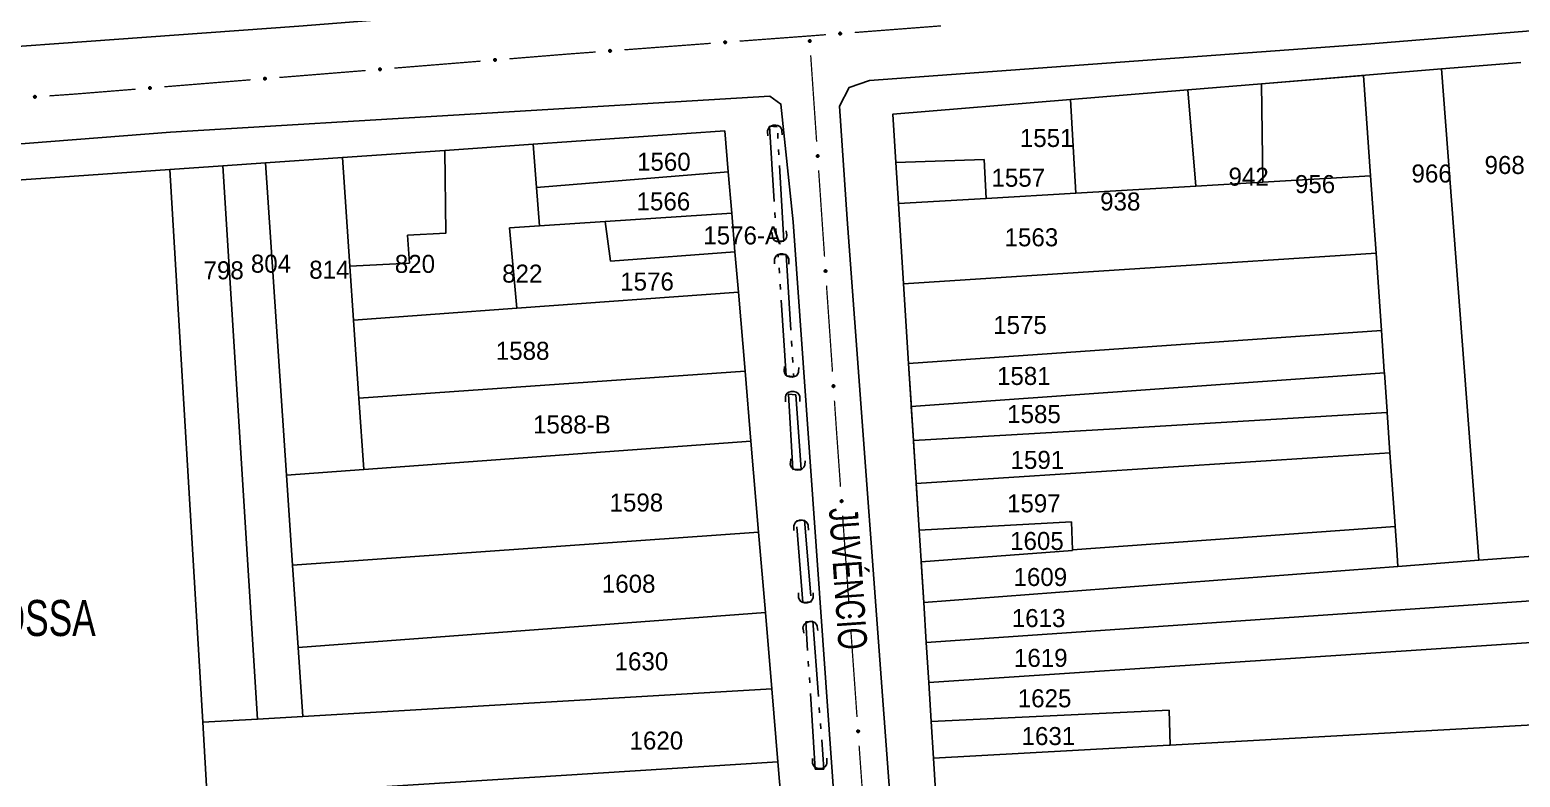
# Model space of a CAD drawing. Extents: x 201225 to 202591, y 4854937 to 4856079.
# Drawn here: x 202036.1 to 202242.7, y 4855475.9 to 4855579.6 of the extents above; entities that cross this region are included whole.
import ezdxf
from ezdxf.enums import TextEntityAlignment as Align

# ---------------------------------------------------------------- set-up
doc = ezdxf.new("R2010")
doc.units = 0
doc.header["$LTSCALE"] = 1.5
doc.header["$MEASUREMENT"] = 0
doc.linetypes.add('TRACO_05', pattern=[11, 7, -1, 0.5, -1, 0.5, -1])
for name, color, linetype in [('CD_MALHA_LOTES', 7, 'CONTINUOUS'), ('HD-VALAS-DRENOS', 170, 'CONTINUOUS'), ('LM-TXT-LSB', 7, 'CONTINUOUS'), ('RU-QUADRA', 210, 'CONTINUOUS'), ('SV-BUEIRO-VALA', 7, 'CONTINUOUS'), ('SV-EIXO-RUA-PAV', 20, 'CONTINUOUS'), ('SV-RUA-PAVIM', 7, 'CONTINUOUS'), ('SV-TXT-RUA-PAV', 7, 'CONTINUOUS'), ('Th_NmrPort', 7, 'CONTINUOUS')]:
    doc.layers.add(name, color=color, linetype=linetype)
doc.styles.add('ARIAL', font='ARIAL.SHX')

# ---------------------------------------------------------------- blocks, each defined once
blk = doc.blocks.new('COD120', base_point=(202325.86, 4856054.02))
at = {"layer": 'SV-BUEIRO-VALA'}
blk.add_lwpolyline([(202324.86, 4856052.62), (202324.86, 4856053.203333), (202324.86, 4856053.290833), (202324.943333, 4856053.524167), (202325.11, 4856053.786667), (202325.36, 4856053.9325), (202325.693333, 4856054.02), (202326.026667, 4856054.02), (202326.36, 4856053.9325), (202326.61, 4856053.786667), (202326.776667, 4856053.524167), (202326.86, 4856053.290833), (202326.86, 4856053.203333), (202326.86, 4856052.62)], dxfattribs=at)

msp = doc.modelspace()

# ---------------------------------------------------------------- linework, layer by layer
at = {"layer": 'CD_MALHA_LOTES', "linetype": 'Continuous', "flags": 128}
for points in [[(202231.85, 4855574.12), (202242.84, 4855575.02)], [(202206.89, 4855572.07), (202221.04, 4855573.23)], [(202221.04, 4855573.23), (202221.3, 4855573.25)], [(202222.01, 4855559.28), (202221.04, 4855573.23)], [(202221.3, 4855573.25), (202231.85, 4855574.12)], [(202237.01, 4855505.96), (202231.85, 4855574.12)], [(202180.4, 4855569.89), (202196.68, 4855571.23)], [(202196.68, 4855571.23), (202206.89, 4855572.07)], [(202197.8, 4855557.86), (202196.68, 4855571.23)], [(202207.08, 4855558.4), (202206.89, 4855572.07)], [(202180.4, 4855569.89), (202155.77, 4855567.86)], [(202181.12, 4855556.88), (202180.4, 4855569.89)], [(202155.77, 4855567.86), (202156.2, 4855561.16)], [(202105.91, 4855563.67), (202132.47, 4855565.52)], [(202132.47, 4855565.52), (202132.94, 4855559.87)], [(202079.45, 4855561.83), (202093.66, 4855562.82)], [(202088.47, 4855551.06), (202093.81, 4855551.35), (202093.66, 4855562.82)], [(202093.66, 4855562.82), (202105.91, 4855563.67)], [(202106.38, 4855557.68), (202105.91, 4855563.67)], [(201991.16, 4855555.7), (202055.51, 4855560.17)], [(202055.51, 4855560.17), (202062.87, 4855560.68)], [(202060.08, 4855483.48), (202055.51, 4855560.17)], [(202062.87, 4855560.68), (202068.79, 4855561.09)], [(202067.7, 4855483.93), (202062.87, 4855560.68)], [(202068.79, 4855561.09), (202079.45, 4855561.83)], [(202071.7, 4855517.79), (202068.79, 4855561.09)], [(202080.48, 4855546.75), (202079.45, 4855561.83)], [(202156.2, 4855561.16), (202168.42, 4855561.58)], [(202156.56, 4855555.45), (202156.2, 4855561.16)], [(202168.42, 4855561.58), (202168.73, 4855556.16)], [(202106.38, 4855557.68), (202132.94, 4855559.87)], [(202132.94, 4855559.87), (202133.43, 4855554.1)], [(202207.08, 4855558.4), (202197.8, 4855557.86)], [(202222.01, 4855559.28), (202207.08, 4855558.4)], [(202222.76, 4855548.59), (202222.01, 4855559.28)], [(202106.8, 4855552.35), (202106.38, 4855557.68)], [(202156.56, 4855555.45), (202168.73, 4855556.16)], [(202168.73, 4855556.16), (202181.12, 4855556.88)], [(202197.8, 4855557.86), (202181.12, 4855556.88)], [(202115.9, 4855552.95), (202133.43, 4855554.1)], [(202133.43, 4855554.1), (202133.88, 4855548.76)], [(202157.26, 4855544.31), (202156.56, 4855555.45)], [(202102.62, 4855552.07), (202106.8, 4855552.35)], [(202103.65, 4855540.93), (202102.62, 4855552.07)], [(202115.9, 4855552.95), (202106.8, 4855552.35)], [(202116.62, 4855547.45), (202115.9, 4855552.95)], [(202088.76, 4855547.17), (202088.47, 4855551.06)], [(202133.88, 4855548.76), (202116.62, 4855547.45)], [(202133.88, 4855548.76), (202134.35, 4855543.15)], [(202157.26, 4855544.31), (202222.76, 4855548.59)], [(202223.51, 4855537.85), (202222.76, 4855548.59)], [(202080.48, 4855546.75), (202088.76, 4855547.17)], [(202080.99, 4855539.28), (202080.48, 4855546.75)], [(202157.96, 4855533.25), (202157.26, 4855544.31)], [(202134.35, 4855543.15), (202103.65, 4855540.93)], [(202134.35, 4855543.15), (202135.28, 4855532.21)], [(202080.99, 4855539.28), (202103.65, 4855540.93)], [(202081.74, 4855528.44), (202080.99, 4855539.28)], [(202157.96, 4855533.25), (202223.51, 4855537.85)], [(202223.9, 4855532.17), (202223.51, 4855537.85)], [(202158.3, 4855527.77), (202157.96, 4855533.25)], [(202081.74, 4855528.44), (202135.28, 4855532.21)], [(202135.28, 4855532.21), (202136.1, 4855522.49)], [(202158.33, 4855527.29), (202223.92, 4855531.97)], [(202223.92, 4855531.97), (202223.9, 4855532.17)], [(202224.29, 4855526.58), (202223.92, 4855531.97)], [(202082.41, 4855518.57), (202081.74, 4855528.44)], [(202158.33, 4855527.29), (202158.3, 4855527.77)], [(202158.63, 4855522.56), (202158.33, 4855527.29)], [(202189.76, 4855524.4), (202224.3, 4855526.44)], [(202224.3, 4855526.44), (202224.29, 4855526.58)], [(202224.69, 4855520.87), (202224.3, 4855526.44)], [(202158.63, 4855522.56), (202189.76, 4855524.4)], [(202136.1, 4855522.49), (202082.41, 4855518.57)], [(202136.1, 4855522.49), (202137.16, 4855509.84)], [(202158.64, 4855522.43), (202158.63, 4855522.56)], [(202159, 4855516.73), (202158.64, 4855522.43)], [(202216.07, 4855520.31), (202224.69, 4855520.85)], [(202224.69, 4855520.85), (202224.69, 4855520.87)], [(202225.4, 4855510.72), (202224.69, 4855520.85)], [(202159.01, 4855516.61), (202216.07, 4855520.31)], [(202071.7, 4855517.79), (202082.41, 4855518.57)], [(202072.54, 4855505.29), (202071.7, 4855517.79)], [(202159.01, 4855516.61), (202159, 4855516.73)], [(202159.41, 4855510.15), (202159.01, 4855516.61)], [(202159.41, 4855510.15), (202180.55, 4855511.3)], [(202180.55, 4855511.3), (202180.69, 4855507.4)], [(202203.03, 4855509.03), (202225.4, 4855510.66)], [(202225.4, 4855510.66), (202225.4, 4855510.72)], [(202225.63, 4855507.45), (202225.4, 4855510.66)], [(202072.54, 4855505.29), (202137.16, 4855509.84)], [(202137.16, 4855509.84), (202138.1, 4855498.7)], [(202159.68, 4855505.87), (202159.41, 4855510.15)], [(202180.69, 4855507.4), (202203.03, 4855509.03)], [(202159.69, 4855505.74), (202180.69, 4855507.33)], [(202180.69, 4855507.33), (202180.69, 4855507.4)], [(202225.79, 4855505.11), (202225.63, 4855507.45)], [(202248.28, 4855506.82), (202237.01, 4855505.96)], [(202073.31, 4855493.86), (202072.54, 4855505.29)], [(202159.69, 4855505.74), (202159.68, 4855505.87)], [(202160.05, 4855500.11), (202159.69, 4855505.74)], [(202160.05, 4855500.11), (202225.79, 4855505.11)], [(202237.01, 4855505.96), (202225.79, 4855505.11)], [(202160.4, 4855494.53), (202160.05, 4855500.11)], [(202160.4, 4855494.53), (202261.07, 4855501.48)], [(202073.31, 4855493.86), (202138.1, 4855498.7)], [(202138.1, 4855498.7), (202138.99, 4855488.14)], [(202073.95, 4855484.3), (202073.31, 4855493.86)], [(202160.75, 4855489.01), (202160.4, 4855494.53)], [(202160.75, 4855489.01), (202261.07, 4855495.67)], [(202138.99, 4855488.14), (202073.95, 4855484.3)], [(202138.99, 4855488.14), (202139.84, 4855478.01)], [(202161.09, 4855483.6), (202160.75, 4855489.01)], [(202060.08, 4855483.48), (202067.7, 4855483.93)], [(202060.7, 4855472.99), (202060.08, 4855483.48)], [(202073.95, 4855484.3), (202067.7, 4855483.93)], [(202161.09, 4855483.6), (202194.08, 4855485.17)], [(202161.41, 4855478.5), (202161.09, 4855483.6)], [(202194.08, 4855485.17), (202194.22, 4855480.31)], [(202194.22, 4855480.31), (202261.07, 4855484.04)], [(202161.41, 4855478.5), (202194.08, 4855480.31)], [(202194.08, 4855480.31), (202194.22, 4855480.31)], [(202060.7, 4855472.99), (202139.84, 4855478.01)], [(202139.84, 4855478.01), (202140.76, 4855467.08)], [(202162.02, 4855468.64), (202161.41, 4855478.5)]]:
    msp.add_lwpolyline(points, dxfattribs=at)
at = {"layer": 'HD-VALAS-DRENOS', "linetype": 'TRACO_05'}
for points in [[(202138.67, 4855566.2, 8.24), (202139.66, 4855550.24, 8.19), (202140.67, 4855550.24, 8.19)], [(202140.67, 4855550.24, 8.19), (202139.75, 4855566.11, 8.19), (202138.67, 4855566.2, 8.19)], [(202140.97, 4855531.56, 7.83), (202139.87, 4855548.35, 8.19), (202140.96, 4855548.36, 8.19)], [(202140.96, 4855548.36, 7.85), (202142.03, 4855531.45, 7.85), (202140.97, 4855531.56, 7.85)], [(202141.89, 4855518.53, 7.75), (202141.29, 4855529.02, 7.76), (202142.34, 4855528.93, 7.76)], [(202142.34, 4855528.93, 7.86), (202143.07, 4855518.61, 7.75), (202141.89, 4855518.53, 7.75)], [(202143.31, 4855500.12, 7.52), (202142.4, 4855511.43, 7.53), (202143.53, 4855511.51, 7.53)], [(202143.53, 4855511.51, 7.69), (202144.47, 4855500.21, 7.52), (202143.31, 4855500.12, 7.52)], [(202145.02, 4855476.98, 7.07), (202143.69, 4855497.4, 7.29), (202144.66, 4855497.51, 7.29)], [(202144.66, 4855497.51, 7.49), (202146.21, 4855477, 7.07), (202145.02, 4855476.98, 7.07)]]:
    msp.add_polyline3d(points, dxfattribs=at)
at = {"layer": 'RU-QUADRA', "linetype": 'Continuous', "flags": 128}
for points in [[(202242.84, 4855575.02), (202231.85, 4855574.12), (202221.3, 4855573.25), (202206.89, 4855572.07), (202196.68, 4855571.23), (202180.4, 4855569.89), (202155.77, 4855567.86), (202156.2, 4855561.16), (202156.56, 4855555.45), (202157.26, 4855544.31), (202157.96, 4855533.25), (202158.63, 4855522.56), (202159, 4855516.73), (202159.41, 4855510.15), (202159.68, 4855505.87), (202160.05, 4855500.11), (202160.4, 4855494.53), (202160.75, 4855489.01), (202161.09, 4855483.6), (202161.41, 4855478.5), (202162.02, 4855468.64)], [(201991.16, 4855555.7), (202055.51, 4855560.17), (202062.87, 4855560.68), (202068.79, 4855561.09), (202079.45, 4855561.83), (202093.66, 4855562.82), (202105.91, 4855563.67), (202132.47, 4855565.52), (202132.94, 4855559.87), (202133.43, 4855554.1), (202133.88, 4855548.76), (202134.35, 4855543.15), (202135.28, 4855532.21), (202136.1, 4855522.49), (202137.16, 4855509.84), (202138.1, 4855498.7), (202138.99, 4855488.14), (202139.84, 4855478.01), (202140.76, 4855467.08)]]:
    msp.add_lwpolyline(points, dxfattribs=at)
at = {"layer": 'SV-EIXO-RUA-PAV', "const_width": 0.18}
for points in [[(202134.51, 4855577.98), (202143.49, 4855578.65)], [(202143.49, 4855578.65), (202144.31, 4855578.71)], [(202144.31, 4855578.71), (202146.48, 4855578.88)], [(202150.47, 4855579.18), (202162.43, 4855580.1)], [(202110.57, 4855576.18), (202114.57, 4855576.48)], [(202118.56, 4855576.78), (202130.53, 4855577.68)], [(202086.66, 4855574.24), (202098.62, 4855575.21)], [(202102.61, 4855575.53), (202109.58, 4855576.1)], [(202109.58, 4855576.1), (202110.57, 4855576.18)], [(202144.38, 4855576.01), (202145.2, 4855564.04)], [(202054.77, 4855571.65), (202066.73, 4855572.62)], [(202070.71, 4855572.94), (202082.67, 4855573.91)], [(202038.81, 4855570.39), (202041.81, 4855570.6)], [(202041.81, 4855570.6), (202042.37, 4855570.64)], [(202042.37, 4855570.64), (202050.78, 4855571.32)], [(202145.48, 4855560.05), (202146.3, 4855548.07)], [(202146.57, 4855544.08), (202147.4, 4855532.11)], [(202147.67, 4855528.12), (202148.01, 4855523.13)], [(202148.01, 4855523.13), (202148.02, 4855523.03)], [(202148.02, 4855523.03), (202148.51, 4855516.15)], [(202148.8, 4855512.16), (202149.66, 4855500.19)], [(202149.95, 4855496.2), (202150.8, 4855484.23)], [(202151.09, 4855480.24), (202151.95, 4855468.27)]]:
    msp.add_lwpolyline(points, dxfattribs=at)
at = {"layer": 'SV-EIXO-RUA-PAV'}
for points in [[(202148.32, 4855579.13), (202148.35, 4855579.17), (202148.39, 4855579.19), (202148.42, 4855579.21), (202148.46, 4855579.21), (202148.49, 4855579.21), (202148.53, 4855579.2), (202148.57, 4855579.18), (202148.6, 4855579.15), (202148.63, 4855579.11), (202148.64, 4855579.08), (202148.65, 4855579.05), (202148.65, 4855579.01), (202148.64, 4855578.97), (202148.62, 4855578.94), (202148.59, 4855578.9), (202148.55, 4855578.87), (202148.52, 4855578.86), (202148.48, 4855578.86), (202148.45, 4855578.86), (202148.41, 4855578.87), (202148.38, 4855578.88), (202148.34, 4855578.92), (202148.31, 4855578.95), (202148.3, 4855578.98), (202148.3, 4855579.02), (202148.3, 4855579.05), (202148.3, 4855579.09), (202148.32, 4855579.13)], [(202116.41, 4855576.73), (202116.44, 4855576.77), (202116.48, 4855576.79), (202116.51, 4855576.81), (202116.55, 4855576.81), (202116.58, 4855576.81), (202116.62, 4855576.8), (202116.66, 4855576.78), (202116.69, 4855576.75), (202116.72, 4855576.71), (202116.73, 4855576.68), (202116.74, 4855576.65), (202116.74, 4855576.61), (202116.73, 4855576.57), (202116.71, 4855576.54), (202116.68, 4855576.5), (202116.64, 4855576.47), (202116.61, 4855576.46), (202116.57, 4855576.46), (202116.54, 4855576.46), (202116.5, 4855576.47), (202116.47, 4855576.48), (202116.43, 4855576.52), (202116.4, 4855576.55), (202116.39, 4855576.58), (202116.39, 4855576.62), (202116.39, 4855576.65), (202116.39, 4855576.69), (202116.41, 4855576.73)], [(202132.37, 4855577.92), (202132.4, 4855577.96), (202132.43, 4855577.99), (202132.47, 4855578), (202132.5, 4855578.01), (202132.54, 4855578), (202132.57, 4855578), (202132.61, 4855577.98), (202132.65, 4855577.95), (202132.67, 4855577.91), (202132.69, 4855577.88), (202132.69, 4855577.84), (202132.69, 4855577.81), (202132.68, 4855577.77), (202132.67, 4855577.73), (202132.63, 4855577.7), (202132.6, 4855577.67), (202132.56, 4855577.66), (202132.53, 4855577.65), (202132.49, 4855577.65), (202132.46, 4855577.66), (202132.42, 4855577.68), (202132.38, 4855577.71), (202132.36, 4855577.75), (202132.35, 4855577.78), (202132.34, 4855577.82), (202132.34, 4855577.85), (202132.35, 4855577.89), (202132.37, 4855577.92)], [(202144.34, 4855578.15), (202144.38, 4855578.12), (202144.41, 4855578.09), (202144.42, 4855578.05), (202144.42, 4855578.02), (202144.42, 4855577.98), (202144.41, 4855577.95), (202144.4, 4855577.91), (202144.36, 4855577.87), (202144.33, 4855577.85), (202144.29, 4855577.83), (202144.26, 4855577.83), (202144.22, 4855577.83), (202144.19, 4855577.84), (202144.15, 4855577.86), (202144.11, 4855577.89), (202144.09, 4855577.92), (202144.08, 4855577.96), (202144.07, 4855577.99), (202144.07, 4855578.03), (202144.08, 4855578.07), (202144.1, 4855578.1), (202144.13, 4855578.14), (202144.16, 4855578.16), (202144.2, 4855578.18), (202144.23, 4855578.18), (202144.27, 4855578.18), (202144.3, 4855578.17), (202144.34, 4855578.15)], [(202100.46, 4855575.47), (202100.49, 4855575.51), (202100.53, 4855575.53), (202100.56, 4855575.55), (202100.6, 4855575.55), (202100.63, 4855575.55), (202100.67, 4855575.54), (202100.71, 4855575.53), (202100.74, 4855575.49), (202100.77, 4855575.46), (202100.78, 4855575.42), (202100.79, 4855575.39), (202100.79, 4855575.35), (202100.78, 4855575.32), (202100.76, 4855575.28), (202100.73, 4855575.24), (202100.69, 4855575.22), (202100.66, 4855575.2), (202100.62, 4855575.2), (202100.59, 4855575.2), (202100.55, 4855575.21), (202100.52, 4855575.23), (202100.48, 4855575.26), (202100.45, 4855575.29), (202100.44, 4855575.33), (202100.44, 4855575.36), (202100.44, 4855575.4), (202100.44, 4855575.43), (202100.46, 4855575.47)], [(202068.57, 4855572.88), (202068.6, 4855572.92), (202068.63, 4855572.94), (202068.67, 4855572.96), (202068.7, 4855572.96), (202068.74, 4855572.96), (202068.77, 4855572.95), (202068.81, 4855572.93), (202068.85, 4855572.9), (202068.87, 4855572.87), (202068.89, 4855572.83), (202068.89, 4855572.8), (202068.89, 4855572.76), (202068.88, 4855572.73), (202068.87, 4855572.69), (202068.83, 4855572.65), (202068.8, 4855572.63), (202068.77, 4855572.61), (202068.73, 4855572.61), (202068.69, 4855572.61), (202068.66, 4855572.62), (202068.62, 4855572.63), (202068.58, 4855572.67), (202068.56, 4855572.7), (202068.55, 4855572.73), (202068.54, 4855572.77), (202068.54, 4855572.8), (202068.55, 4855572.84), (202068.57, 4855572.88)], [(202084.51, 4855574.17), (202084.55, 4855574.21), (202084.58, 4855574.24), (202084.62, 4855574.25), (202084.65, 4855574.25), (202084.68, 4855574.25), (202084.72, 4855574.25), (202084.76, 4855574.23), (202084.8, 4855574.2), (202084.82, 4855574.16), (202084.84, 4855574.13), (202084.84, 4855574.09), (202084.84, 4855574.06), (202084.83, 4855574.02), (202084.81, 4855573.98), (202084.78, 4855573.95), (202084.75, 4855573.92), (202084.71, 4855573.91), (202084.68, 4855573.9), (202084.64, 4855573.9), (202084.61, 4855573.91), (202084.57, 4855573.93), (202084.53, 4855573.96), (202084.51, 4855574), (202084.49, 4855574.03), (202084.49, 4855574.06), (202084.49, 4855574.1), (202084.49, 4855574.14), (202084.51, 4855574.17)], [(202036.67, 4855570.35), (202036.7, 4855570.39), (202036.73, 4855570.41), (202036.77, 4855570.43), (202036.8, 4855570.43), (202036.84, 4855570.43), (202036.87, 4855570.42), (202036.91, 4855570.4), (202036.95, 4855570.37), (202036.97, 4855570.34), (202036.99, 4855570.3), (202036.99, 4855570.27), (202036.99, 4855570.23), (202036.98, 4855570.2), (202036.96, 4855570.16), (202036.93, 4855570.12), (202036.9, 4855570.1), (202036.86, 4855570.08), (202036.83, 4855570.08), (202036.79, 4855570.08), (202036.76, 4855570.09), (202036.72, 4855570.11), (202036.68, 4855570.14), (202036.66, 4855570.17), (202036.65, 4855570.21), (202036.64, 4855570.24), (202036.64, 4855570.28), (202036.65, 4855570.31), (202036.67, 4855570.35)], [(202052.62, 4855571.58), (202052.65, 4855571.62), (202052.69, 4855571.65), (202052.72, 4855571.66), (202052.75, 4855571.66), (202052.79, 4855571.66), (202052.83, 4855571.66), (202052.86, 4855571.64), (202052.9, 4855571.61), (202052.93, 4855571.57), (202052.94, 4855571.54), (202052.95, 4855571.5), (202052.95, 4855571.47), (202052.94, 4855571.43), (202052.92, 4855571.39), (202052.89, 4855571.36), (202052.85, 4855571.33), (202052.82, 4855571.32), (202052.78, 4855571.31), (202052.75, 4855571.31), (202052.71, 4855571.32), (202052.67, 4855571.34), (202052.64, 4855571.37), (202052.61, 4855571.4), (202052.6, 4855571.44), (202052.59, 4855571.47), (202052.59, 4855571.51), (202052.6, 4855571.55), (202052.62, 4855571.58)], [(202145.44, 4855562.19), (202145.48, 4855562.16), (202145.5, 4855562.13), (202145.52, 4855562.09), (202145.52, 4855562.06), (202145.52, 4855562.02), (202145.51, 4855561.99), (202145.49, 4855561.95), (202145.46, 4855561.91), (202145.42, 4855561.89), (202145.39, 4855561.87), (202145.35, 4855561.87), (202145.32, 4855561.87), (202145.28, 4855561.88), (202145.25, 4855561.9), (202145.21, 4855561.93), (202145.18, 4855561.96), (202145.17, 4855562), (202145.17, 4855562.03), (202145.17, 4855562.07), (202145.18, 4855562.1), (202145.19, 4855562.14), (202145.23, 4855562.18), (202145.26, 4855562.2), (202145.3, 4855562.21), (202145.33, 4855562.22), (202145.37, 4855562.22), (202145.4, 4855562.21), (202145.44, 4855562.19)], [(202146.54, 4855546.23), (202146.57, 4855546.2), (202146.6, 4855546.16), (202146.61, 4855546.13), (202146.62, 4855546.09), (202146.62, 4855546.06), (202146.61, 4855546.02), (202146.59, 4855545.99), (202146.56, 4855545.95), (202146.52, 4855545.92), (202146.49, 4855545.91), (202146.45, 4855545.9), (202146.42, 4855545.9), (202146.38, 4855545.91), (202146.34, 4855545.93), (202146.31, 4855545.97), (202146.28, 4855546), (202146.27, 4855546.03), (202146.26, 4855546.07), (202146.26, 4855546.11), (202146.27, 4855546.14), (202146.29, 4855546.18), (202146.32, 4855546.21), (202146.36, 4855546.24), (202146.39, 4855546.25), (202146.43, 4855546.26), (202146.46, 4855546.26), (202146.5, 4855546.25), (202146.54, 4855546.23)], [(202147.63, 4855530.27), (202147.67, 4855530.24), (202147.7, 4855530.2), (202147.71, 4855530.17), (202147.71, 4855530.13), (202147.71, 4855530.1), (202147.7, 4855530.06), (202147.69, 4855530.02), (202147.65, 4855529.99), (202147.62, 4855529.96), (202147.58, 4855529.95), (202147.55, 4855529.94), (202147.51, 4855529.94), (202147.48, 4855529.95), (202147.44, 4855529.97), (202147.4, 4855530), (202147.38, 4855530.04), (202147.37, 4855530.07), (202147.36, 4855530.11), (202147.36, 4855530.14), (202147.37, 4855530.18), (202147.39, 4855530.22), (202147.42, 4855530.25), (202147.45, 4855530.28), (202147.49, 4855530.29), (202147.52, 4855530.29), (202147.56, 4855530.29), (202147.6, 4855530.29), (202147.63, 4855530.27)], [(202148.76, 4855514.31), (202148.79, 4855514.28), (202148.82, 4855514.24), (202148.83, 4855514.21), (202148.84, 4855514.17), (202148.84, 4855514.14), (202148.83, 4855514.1), (202148.81, 4855514.06), (202148.78, 4855514.03), (202148.74, 4855514), (202148.71, 4855513.99), (202148.67, 4855513.98), (202148.64, 4855513.98), (202148.6, 4855513.99), (202148.56, 4855514.01), (202148.53, 4855514.04), (202148.5, 4855514.08), (202148.49, 4855514.11), (202148.48, 4855514.15), (202148.48, 4855514.18), (202148.49, 4855514.22), (202148.51, 4855514.26), (202148.54, 4855514.29), (202148.58, 4855514.32), (202148.61, 4855514.33), (202148.65, 4855514.33), (202148.68, 4855514.33), (202148.72, 4855514.33), (202148.76, 4855514.31)], [(202149.9, 4855498.35), (202149.94, 4855498.32), (202149.96, 4855498.28), (202149.98, 4855498.25), (202149.98, 4855498.21), (202149.98, 4855498.18), (202149.97, 4855498.14), (202149.95, 4855498.1), (202149.92, 4855498.07), (202149.89, 4855498.04), (202149.85, 4855498.03), (202149.82, 4855498.02), (202149.78, 4855498.02), (202149.75, 4855498.03), (202149.71, 4855498.05), (202149.67, 4855498.08), (202149.65, 4855498.12), (202149.63, 4855498.15), (202149.63, 4855498.19), (202149.63, 4855498.22), (202149.64, 4855498.26), (202149.66, 4855498.3), (202149.69, 4855498.33), (202149.72, 4855498.36), (202149.76, 4855498.37), (202149.79, 4855498.37), (202149.83, 4855498.37), (202149.86, 4855498.37), (202149.9, 4855498.35)], [(202151.05, 4855482.39), (202151.08, 4855482.36), (202151.11, 4855482.32), (202151.12, 4855482.29), (202151.13, 4855482.25), (202151.13, 4855482.22), (202151.12, 4855482.18), (202151.1, 4855482.15), (202151.07, 4855482.11), (202151.03, 4855482.08), (202151, 4855482.07), (202150.96, 4855482.06), (202150.93, 4855482.06), (202150.89, 4855482.07), (202150.85, 4855482.09), (202150.82, 4855482.12), (202150.79, 4855482.16), (202150.78, 4855482.19), (202150.77, 4855482.23), (202150.78, 4855482.26), (202150.78, 4855482.3), (202150.8, 4855482.34), (202150.83, 4855482.37), (202150.87, 4855482.4), (202150.9, 4855482.41), (202150.94, 4855482.42), (202150.97, 4855482.42), (202151.01, 4855482.41), (202151.05, 4855482.39)]]:
    msp.add_lwpolyline(points, close=True, dxfattribs=at)
for points in [[(202148.3, 4855579.09), (202148.6, 4855579.15)], [(202148.3, 4855579.07), (202148.61, 4855579.13)], [(202148.3, 4855579.05), (202148.63, 4855579.11)], [(202148.3, 4855579.04), (202148.63, 4855579.1)], [(202148.3, 4855579.02), (202148.64, 4855579.08)], [(202148.3, 4855579), (202148.64, 4855579.06)], [(202148.3, 4855578.98), (202148.65, 4855579.05)], [(202148.31, 4855579.11), (202148.58, 4855579.17)], [(202148.31, 4855578.97), (202148.65, 4855579.03)], [(202148.31, 4855578.95), (202148.65, 4855579.01)], [(202148.32, 4855579.13), (202148.57, 4855579.18)], [(202148.33, 4855578.93), (202148.64, 4855578.99)], [(202148.34, 4855579.15), (202148.54, 4855579.19)], [(202148.34, 4855578.92), (202148.64, 4855578.97)], [(202148.35, 4855579.17), (202148.53, 4855579.2)], [(202148.36, 4855578.9), (202148.63, 4855578.96)], [(202148.37, 4855579.18), (202148.5, 4855579.2)], [(202148.38, 4855578.88), (202148.62, 4855578.94)], [(202148.39, 4855579.19), (202148.49, 4855579.21)], [(202148.4, 4855578.88), (202148.6, 4855578.92)], [(202148.41, 4855578.87), (202148.59, 4855578.9)], [(202148.44, 4855578.86), (202148.56, 4855578.89)], [(202148.45, 4855578.86), (202148.55, 4855578.87)], [(202116.39, 4855576.69), (202116.69, 4855576.75)], [(202116.39, 4855576.67), (202116.7, 4855576.73)], [(202116.39, 4855576.65), (202116.72, 4855576.71)], [(202116.39, 4855576.64), (202116.72, 4855576.7)], [(202116.39, 4855576.62), (202116.73, 4855576.68)], [(202116.39, 4855576.6), (202116.73, 4855576.66)], [(202116.39, 4855576.58), (202116.74, 4855576.65)], [(202116.4, 4855576.71), (202116.67, 4855576.76)], [(202116.4, 4855576.57), (202116.74, 4855576.63)], [(202116.4, 4855576.55), (202116.74, 4855576.61)], [(202116.41, 4855576.73), (202116.66, 4855576.78)], [(202116.42, 4855576.53), (202116.73, 4855576.59)], [(202116.43, 4855576.75), (202116.63, 4855576.79)], [(202116.43, 4855576.52), (202116.73, 4855576.57)], [(202116.44, 4855576.77), (202116.62, 4855576.8)], [(202116.45, 4855576.5), (202116.72, 4855576.55)], [(202116.46, 4855576.78), (202116.59, 4855576.8)], [(202116.47, 4855576.48), (202116.71, 4855576.54)], [(202116.48, 4855576.79), (202116.58, 4855576.81)], [(202116.49, 4855576.48), (202116.69, 4855576.52)], [(202116.5, 4855576.47), (202116.68, 4855576.5)], [(202116.52, 4855576.46), (202116.65, 4855576.49)], [(202116.54, 4855576.46), (202116.64, 4855576.47)], [(202132.34, 4855577.85), (202132.67, 4855577.91)], [(202132.34, 4855577.82), (202132.69, 4855577.88)], [(202132.35, 4855577.89), (202132.65, 4855577.95)], [(202132.35, 4855577.87), (202132.66, 4855577.93)], [(202132.35, 4855577.83), (202132.68, 4855577.9)], [(202132.35, 4855577.8), (202132.69, 4855577.86)], [(202132.35, 4855577.78), (202132.69, 4855577.84)], [(202132.36, 4855577.9), (202132.63, 4855577.96)], [(202132.36, 4855577.76), (202132.69, 4855577.82)], [(202132.36, 4855577.75), (202132.69, 4855577.81)], [(202132.37, 4855577.92), (202132.61, 4855577.98)], [(202132.37, 4855577.73), (202132.68, 4855577.79)], [(202132.38, 4855577.71), (202132.68, 4855577.77)], [(202132.39, 4855577.94), (202132.59, 4855577.99)], [(202132.4, 4855577.96), (202132.57, 4855578)], [(202132.41, 4855577.7), (202132.67, 4855577.75)], [(202132.42, 4855577.98), (202132.55, 4855578)], [(202132.42, 4855577.68), (202132.67, 4855577.73)], [(202132.43, 4855577.99), (202132.54, 4855578)], [(202132.44, 4855577.67), (202132.64, 4855577.71)], [(202132.46, 4855577.66), (202132.63, 4855577.7)], [(202132.48, 4855577.66), (202132.61, 4855577.68)], [(202132.49, 4855577.65), (202132.6, 4855577.67)], [(202144.07, 4855578.03), (202144.09, 4855577.92)], [(202144.08, 4855578.07), (202144.11, 4855577.89)], [(202144.08, 4855578.04), (202144.1, 4855577.91)], [(202144.09, 4855578.08), (202144.13, 4855577.88)], [(202144.1, 4855578.1), (202144.15, 4855577.86)], [(202144.12, 4855578.12), (202144.17, 4855577.85)], [(202144.13, 4855578.14), (202144.19, 4855577.84)], [(202144.15, 4855578.15), (202144.2, 4855577.84)], [(202144.16, 4855578.16), (202144.22, 4855577.83)], [(202144.18, 4855578.17), (202144.24, 4855577.83)], [(202144.2, 4855578.18), (202144.26, 4855577.83)], [(202144.22, 4855578.18), (202144.27, 4855577.83)], [(202144.23, 4855578.18), (202144.29, 4855577.83)], [(202144.25, 4855578.18), (202144.31, 4855577.85)], [(202144.27, 4855578.18), (202144.33, 4855577.85)], [(202144.29, 4855578.17), (202144.35, 4855577.87)], [(202144.3, 4855578.17), (202144.36, 4855577.87)], [(202144.32, 4855578.16), (202144.38, 4855577.89)], [(202144.34, 4855578.15), (202144.4, 4855577.91)], [(202144.36, 4855578.14), (202144.4, 4855577.94)], [(202144.38, 4855578.12), (202144.41, 4855577.95)], [(202144.39, 4855578.1), (202144.42, 4855577.97)], [(202144.41, 4855578.09), (202144.42, 4855577.98)], [(202100.44, 4855575.43), (202100.74, 4855575.49)], [(202100.44, 4855575.41), (202100.75, 4855575.48)], [(202100.44, 4855575.4), (202100.77, 4855575.46)], [(202100.44, 4855575.38), (202100.77, 4855575.44)], [(202100.44, 4855575.36), (202100.78, 4855575.42)], [(202100.44, 4855575.34), (202100.78, 4855575.4)], [(202100.44, 4855575.33), (202100.79, 4855575.39)], [(202100.45, 4855575.45), (202100.72, 4855575.51)], [(202100.45, 4855575.31), (202100.79, 4855575.37)], [(202100.45, 4855575.29), (202100.79, 4855575.35)], [(202100.46, 4855575.47), (202100.71, 4855575.53)], [(202100.47, 4855575.27), (202100.78, 4855575.33)], [(202100.48, 4855575.49), (202100.68, 4855575.53)], [(202100.48, 4855575.26), (202100.78, 4855575.32)], [(202100.49, 4855575.51), (202100.67, 4855575.54)], [(202100.5, 4855575.24), (202100.77, 4855575.3)], [(202100.51, 4855575.52), (202100.64, 4855575.54)], [(202100.52, 4855575.23), (202100.76, 4855575.28)], [(202100.53, 4855575.53), (202100.63, 4855575.55)], [(202100.54, 4855575.22), (202100.74, 4855575.26)], [(202100.55, 4855575.21), (202100.73, 4855575.24)], [(202100.58, 4855575.2), (202100.71, 4855575.23)], [(202100.59, 4855575.2), (202100.69, 4855575.22)], [(202068.54, 4855572.8), (202068.87, 4855572.87)], [(202068.54, 4855572.79), (202068.87, 4855572.85)], [(202068.54, 4855572.77), (202068.89, 4855572.83)], [(202068.55, 4855572.84), (202068.85, 4855572.9)], [(202068.55, 4855572.82), (202068.86, 4855572.88)], [(202068.55, 4855572.75), (202068.89, 4855572.81)], [(202068.55, 4855572.73), (202068.89, 4855572.8)], [(202068.56, 4855572.86), (202068.83, 4855572.92)], [(202068.56, 4855572.72), (202068.89, 4855572.78)], [(202068.56, 4855572.7), (202068.89, 4855572.76)], [(202068.57, 4855572.88), (202068.81, 4855572.93)], [(202068.57, 4855572.68), (202068.88, 4855572.74)], [(202068.58, 4855572.9), (202068.78, 4855572.94)], [(202068.58, 4855572.67), (202068.88, 4855572.73)], [(202068.6, 4855572.92), (202068.77, 4855572.95)], [(202068.61, 4855572.65), (202068.87, 4855572.71)], [(202068.62, 4855572.93), (202068.75, 4855572.95)], [(202068.62, 4855572.63), (202068.87, 4855572.69)], [(202068.63, 4855572.94), (202068.74, 4855572.96)], [(202068.65, 4855572.63), (202068.84, 4855572.67)], [(202068.66, 4855572.62), (202068.83, 4855572.65)], [(202068.68, 4855572.61), (202068.81, 4855572.64)], [(202068.69, 4855572.61), (202068.8, 4855572.63)], [(202084.49, 4855574.14), (202084.8, 4855574.2)], [(202084.49, 4855574.1), (202084.82, 4855574.16)], [(202084.49, 4855574.08), (202084.82, 4855574.15)], [(202084.49, 4855574.06), (202084.84, 4855574.13)], [(202084.49, 4855574.05), (202084.84, 4855574.11)], [(202084.49, 4855574.03), (202084.84, 4855574.09)], [(202084.5, 4855574.12), (202084.8, 4855574.18)], [(202084.5, 4855574.01), (202084.84, 4855574.07)], [(202084.51, 4855574.17), (202084.76, 4855574.23)], [(202084.51, 4855574.15), (202084.77, 4855574.21)], [(202084.51, 4855574), (202084.84, 4855574.06)], [(202084.52, 4855573.98), (202084.83, 4855574.04)], [(202084.53, 4855574.19), (202084.73, 4855574.24)], [(202084.53, 4855573.96), (202084.83, 4855574.02)], [(202084.55, 4855574.21), (202084.72, 4855574.25)], [(202084.55, 4855573.95), (202084.82, 4855574)], [(202084.57, 4855574.23), (202084.69, 4855574.25)], [(202084.57, 4855573.93), (202084.81, 4855573.98)], [(202084.58, 4855574.24), (202084.68, 4855574.25)], [(202084.59, 4855573.92), (202084.79, 4855573.96)], [(202084.61, 4855573.91), (202084.78, 4855573.95)], [(202084.63, 4855573.91), (202084.76, 4855573.93)], [(202084.64, 4855573.9), (202084.75, 4855573.92)], [(202036.64, 4855570.28), (202036.97, 4855570.34)], [(202036.64, 4855570.24), (202036.99, 4855570.3)], [(202036.65, 4855570.31), (202036.95, 4855570.37)], [(202036.65, 4855570.3), (202036.96, 4855570.35)], [(202036.65, 4855570.26), (202036.98, 4855570.32)], [(202036.65, 4855570.22), (202036.99, 4855570.28)], [(202036.65, 4855570.21), (202036.99, 4855570.27)], [(202036.66, 4855570.33), (202036.93, 4855570.39)], [(202036.67, 4855570.35), (202036.91, 4855570.4)], [(202036.69, 4855570.37), (202036.89, 4855570.41)], [(202036.7, 4855570.39), (202036.87, 4855570.42)], [(202036.72, 4855570.4), (202036.85, 4855570.42)], [(202036.73, 4855570.41), (202036.84, 4855570.43)], [(202052.59, 4855571.51), (202052.93, 4855571.57)], [(202052.59, 4855571.47), (202052.94, 4855571.54)], [(202052.6, 4855571.55), (202052.9, 4855571.61)], [(202052.6, 4855571.53), (202052.91, 4855571.59)], [(202052.6, 4855571.49), (202052.93, 4855571.56)], [(202052.6, 4855571.46), (202052.94, 4855571.52)], [(202052.6, 4855571.44), (202052.95, 4855571.5)], [(202052.61, 4855571.56), (202052.88, 4855571.62)], [(202052.61, 4855571.42), (202052.94, 4855571.48)], [(202052.61, 4855571.4), (202052.95, 4855571.47)], [(202052.62, 4855571.58), (202052.86, 4855571.64)], [(202052.63, 4855571.39), (202052.94, 4855571.45)], [(202052.64, 4855571.6), (202052.84, 4855571.65)], [(202052.64, 4855571.37), (202052.94, 4855571.43)], [(202052.65, 4855571.62), (202052.83, 4855571.66)], [(202052.66, 4855571.36), (202052.92, 4855571.41)], [(202052.67, 4855571.64), (202052.8, 4855571.66)], [(202052.67, 4855571.34), (202052.92, 4855571.39)], [(202052.69, 4855571.65), (202052.79, 4855571.66)], [(202052.7, 4855571.33), (202052.89, 4855571.37)], [(202052.71, 4855571.32), (202052.89, 4855571.36)], [(202052.73, 4855571.32), (202052.86, 4855571.34)], [(202052.75, 4855571.31), (202052.85, 4855571.33)], [(202036.66, 4855570.19), (202036.99, 4855570.25)], [(202036.66, 4855570.17), (202036.99, 4855570.23)], [(202036.67, 4855570.15), (202036.98, 4855570.21)], [(202036.68, 4855570.14), (202036.98, 4855570.2)], [(202036.71, 4855570.12), (202036.97, 4855570.18)], [(202036.72, 4855570.11), (202036.96, 4855570.16)], [(202036.74, 4855570.1), (202036.94, 4855570.14)], [(202036.76, 4855570.09), (202036.93, 4855570.12)], [(202036.78, 4855570.08), (202036.91, 4855570.11)], [(202036.79, 4855570.08), (202036.9, 4855570.1)], [(202145.17, 4855562.08), (202145.2, 4855561.95)], [(202145.17, 4855562.07), (202145.18, 4855561.96)], [(202145.18, 4855562.1), (202145.21, 4855561.93)], [(202145.19, 4855562.14), (202145.25, 4855561.9)], [(202145.19, 4855562.12), (202145.23, 4855561.92)], [(202145.21, 4855562.16), (202145.26, 4855561.89)], [(202145.23, 4855562.18), (202145.28, 4855561.88)], [(202145.24, 4855562.19), (202145.3, 4855561.88)], [(202145.26, 4855562.2), (202145.32, 4855561.87)], [(202145.28, 4855562.2), (202145.34, 4855561.87)], [(202145.3, 4855562.21), (202145.35, 4855561.87)], [(202145.31, 4855562.21), (202145.37, 4855561.87)], [(202145.33, 4855562.22), (202145.39, 4855561.87)], [(202145.35, 4855562.22), (202145.41, 4855561.88)], [(202145.37, 4855562.22), (202145.42, 4855561.89)], [(202145.38, 4855562.21), (202145.44, 4855561.9)], [(202145.4, 4855562.21), (202145.46, 4855561.91)], [(202145.42, 4855562.2), (202145.47, 4855561.93)], [(202145.44, 4855562.19), (202145.49, 4855561.95)], [(202145.46, 4855562.17), (202145.5, 4855561.97)], [(202145.48, 4855562.16), (202145.51, 4855561.99)], [(202145.49, 4855562.14), (202145.51, 4855562.01)], [(202145.5, 4855562.13), (202145.52, 4855562.02)], [(202146.26, 4855546.11), (202146.28, 4855546)], [(202146.27, 4855546.14), (202146.31, 4855545.97)], [(202146.27, 4855546.12), (202146.29, 4855545.99)], [(202146.28, 4855546.15), (202146.32, 4855545.96)], [(202146.29, 4855546.18), (202146.34, 4855545.93)], [(202146.31, 4855546.19), (202146.36, 4855545.93)], [(202146.32, 4855546.21), (202146.38, 4855545.91)], [(202146.34, 4855546.22), (202146.4, 4855545.91)], [(202146.36, 4855546.24), (202146.42, 4855545.9)], [(202146.37, 4855546.24), (202146.43, 4855545.91)], [(202146.39, 4855546.25), (202146.45, 4855545.9)], [(202146.41, 4855546.25), (202146.47, 4855545.91)], [(202146.43, 4855546.26), (202146.49, 4855545.91)], [(202146.45, 4855546.25), (202146.5, 4855545.92)], [(202146.46, 4855546.26), (202146.52, 4855545.92)], [(202146.48, 4855546.25), (202146.54, 4855545.94)], [(202146.5, 4855546.25), (202146.56, 4855545.95)], [(202146.52, 4855546.24), (202146.57, 4855545.97)], [(202146.54, 4855546.23), (202146.59, 4855545.99)], [(202146.56, 4855546.21), (202146.6, 4855546.01)], [(202146.57, 4855546.2), (202146.61, 4855546.02)], [(202146.59, 4855546.18), (202146.61, 4855546.05)], [(202146.6, 4855546.16), (202146.62, 4855546.06)], [(202147.36, 4855530.14), (202147.38, 4855530.04)], [(202147.37, 4855530.18), (202147.4, 4855530)], [(202147.37, 4855530.16), (202147.39, 4855530.03)], [(202147.38, 4855530.19), (202147.42, 4855529.99)], [(202147.39, 4855530.22), (202147.44, 4855529.97)], [(202147.41, 4855530.23), (202147.46, 4855529.96)], [(202147.42, 4855530.25), (202147.48, 4855529.95)], [(202147.44, 4855530.26), (202147.49, 4855529.95)], [(202147.45, 4855530.28), (202147.51, 4855529.94)], [(202147.47, 4855530.28), (202147.53, 4855529.94)], [(202147.49, 4855530.29), (202147.55, 4855529.94)], [(202147.51, 4855530.29), (202147.56, 4855529.95)], [(202147.52, 4855530.29), (202147.58, 4855529.95)], [(202147.54, 4855530.29), (202147.6, 4855529.96)], [(202147.56, 4855530.29), (202147.62, 4855529.96)], [(202147.58, 4855530.29), (202147.64, 4855529.98)], [(202147.6, 4855530.29), (202147.65, 4855529.99)], [(202147.61, 4855530.28), (202147.67, 4855530.01)], [(202147.63, 4855530.27), (202147.69, 4855530.02)], [(202147.65, 4855530.25), (202147.69, 4855530.05)], [(202147.67, 4855530.24), (202147.7, 4855530.06)], [(202147.69, 4855530.22), (202147.71, 4855530.09)], [(202147.7, 4855530.2), (202147.71, 4855530.1)], [(202148.48, 4855514.18), (202148.5, 4855514.08)], [(202148.49, 4855514.22), (202148.53, 4855514.04)], [(202148.49, 4855514.2), (202148.51, 4855514.07)], [(202148.51, 4855514.26), (202148.56, 4855514.01)], [(202148.51, 4855514.23), (202148.54, 4855514.03)], [(202148.53, 4855514.27), (202148.58, 4855514)], [(202148.54, 4855514.29), (202148.6, 4855513.99)], [(202148.56, 4855514.3), (202148.62, 4855513.99)], [(202148.58, 4855514.32), (202148.64, 4855513.98)], [(202148.59, 4855514.32), (202148.65, 4855513.98)], [(202148.61, 4855514.33), (202148.67, 4855513.98)], [(202148.63, 4855514.33), (202148.69, 4855513.99)], [(202148.65, 4855514.33), (202148.71, 4855513.99)], [(202148.67, 4855514.33), (202148.73, 4855514)], [(202148.68, 4855514.33), (202148.74, 4855514)], [(202148.7, 4855514.33), (202148.76, 4855514.02)], [(202148.72, 4855514.33), (202148.78, 4855514.03)], [(202148.74, 4855514.32), (202148.79, 4855514.05)], [(202148.76, 4855514.31), (202148.81, 4855514.06)], [(202148.78, 4855514.29), (202148.82, 4855514.09)], [(202148.79, 4855514.28), (202148.83, 4855514.1)], [(202148.81, 4855514.26), (202148.83, 4855514.13)], [(202148.82, 4855514.24), (202148.84, 4855514.14)], [(202149.63, 4855498.22), (202149.65, 4855498.12)], [(202149.64, 4855498.26), (202149.67, 4855498.08)], [(202149.64, 4855498.24), (202149.66, 4855498.11)], [(202149.65, 4855498.27), (202149.69, 4855498.07)], [(202149.66, 4855498.3), (202149.71, 4855498.05)], [(202149.67, 4855498.31), (202149.73, 4855498.04)], [(202149.69, 4855498.33), (202149.75, 4855498.03)], [(202149.71, 4855498.34), (202149.76, 4855498.03)], [(202149.72, 4855498.36), (202149.78, 4855498.02)], [(202149.74, 4855498.36), (202149.8, 4855498.03)], [(202149.76, 4855498.37), (202149.82, 4855498.02)], [(202149.77, 4855498.37), (202149.83, 4855498.03)], [(202149.79, 4855498.37), (202149.85, 4855498.03)], [(202149.81, 4855498.37), (202149.87, 4855498.04)], [(202149.83, 4855498.37), (202149.89, 4855498.04)], [(202149.85, 4855498.37), (202149.91, 4855498.06)], [(202149.86, 4855498.37), (202149.92, 4855498.07)], [(202149.88, 4855498.36), (202149.94, 4855498.09)], [(202149.9, 4855498.35), (202149.95, 4855498.1)], [(202149.92, 4855498.33), (202149.96, 4855498.13)], [(202149.94, 4855498.32), (202149.97, 4855498.14)], [(202149.95, 4855498.3), (202149.98, 4855498.17)], [(202149.96, 4855498.28), (202149.98, 4855498.18)], [(202150.78, 4855482.3), (202150.82, 4855482.12)], [(202150.78, 4855482.28), (202150.8, 4855482.15)], [(202150.78, 4855482.26), (202150.79, 4855482.16)], [(202150.8, 4855482.34), (202150.85, 4855482.09)], [(202150.8, 4855482.31), (202150.83, 4855482.12)], [(202150.82, 4855482.35), (202150.87, 4855482.09)], [(202150.83, 4855482.37), (202150.89, 4855482.07)], [(202150.85, 4855482.38), (202150.91, 4855482.07)], [(202150.87, 4855482.4), (202150.93, 4855482.06)], [(202150.88, 4855482.4), (202150.94, 4855482.07)], [(202150.9, 4855482.41), (202150.96, 4855482.06)], [(202150.92, 4855482.41), (202150.98, 4855482.07)], [(202150.94, 4855482.42), (202151, 4855482.07)], [(202150.96, 4855482.41), (202151.02, 4855482.08)], [(202150.97, 4855482.42), (202151.03, 4855482.08)], [(202150.99, 4855482.41), (202151.05, 4855482.1)], [(202151.01, 4855482.41), (202151.07, 4855482.11)], [(202151.03, 4855482.4), (202151.08, 4855482.13)], [(202151.05, 4855482.39), (202151.1, 4855482.15)], [(202151.07, 4855482.37), (202151.11, 4855482.17)], [(202151.08, 4855482.36), (202151.12, 4855482.18)], [(202151.1, 4855482.34), (202151.12, 4855482.21)], [(202151.11, 4855482.32), (202151.13, 4855482.22)]]:
    msp.add_lwpolyline(points, dxfattribs=at)
at = {"layer": 'SV-RUA-PAVIM', "linetype": 'Continuous'}
msp.add_polyline3d([(201985.62, 4855573.58, 10.54), (201933.68, 4855569.81, 11.38), (201929.92, 4855572.39, 11.39), (201928.69, 4855577.89, 11.45), (201923.17, 4855659.98, 12.44), (201922.69, 4855667.23, 12.44), (201921.06, 4855690.46, 12.44), (201920.64, 4855696.35, 12.44), (201913.76, 4855791.65, 13.53), (201914.58, 4855794.12, 13.51), (201918.36, 4855795.21, 13.5), (201995.87, 4855800.23, 12.64), (202076.41, 4855804.35, 12.09), (202122.84, 4855806.68, 11.2), (202124.32, 4855805.57, 11.2), (202124.65, 4855802.5, 11.2), (202132.73, 4855674.39, 10.43), (202138.15, 4855590.38, 8.79), (202136.51, 4855587.71, 8.79), (202133.68, 4855585.63, 8.73), (202130.72, 4855584.62, 8.6), (202073.39, 4855580.05, 8.98), (202001.67, 4855574.87, 8.98)], close=True, dxfattribs=at)
for points in [[(202157.07, 4855452.04, 4.54), (202155.57, 4855470.34, 6.87), (202149.44, 4855553.27, 6.87), (202148.36, 4855568.95, 8.42), (202149.73, 4855571.57, 8.46), (202152.55, 4855572.54, 8.48), (202222.04, 4855577.6, 8.41), (202279.93, 4855582.35, 7.15), (202318.55, 4855585, 4.89)], [(202156.28, 4855350.5, 4.91), (202156.48, 4855352.29, 4.88), (202152.12, 4855412.43, 4.88), (202150.11, 4855440.22, 6.47), (202147.87, 4855469.43, 6.89), (202141.96, 4855552.91, 8.25), (202140.26, 4855569.24, 8.24), (202138.72, 4855570.37, 8.24), (202055.61, 4855565.34, 9.21), (202002.86, 4855561.22, 10.29), (201934.48, 4855555.95, 11.25), (201931.39, 4855554.41, 11.23), (201930.18, 4855551.28, 11.23), (201933.01, 4855511.37, 11.23), (201936.81, 4855458.55, 8.88), (201938.11, 4855439.11, 6.67), (201939.48, 4855419.17, 8.47), (201941.89, 4855385.03, 7.27), (201945.42, 4855339.97, 6.68), (201946.96, 4855337.08, 6.67), (201950.9, 4855334.65, 6.56)]]:
    msp.add_polyline3d(points, dxfattribs=at)

# ---------------------------------------------------------------- block references
at = {"layer": 'SV-BUEIRO-VALA'}
for p, rotation in [((202139.34, 4855566.33, 8.19), 4), ((202140.15, 4855550.17, 8.19), 186), ((202140.37, 4855548.46, 7.85), 359), ((202141.64, 4855531.39, 7.85), 176), ((202141.86, 4855529.38, 7.76), 1), ((202142.44, 4855518.5, 7.75), 172), ((202143.01, 4855511.51, 7.53), 2), ((202143.7, 4855500.05, 7.52), 180), ((202144.16, 4855497.42, 7.29), 10), ((202145.64, 4855477.08, 7.07), 181)]:
    msp.add_blockref('COD120', p, dxfattribs=dict(at, rotation=rotation))

# ---------------------------------------------------------------- texts
at = {"layer": 'LM-TXT-LSB', "style": 'ARIAL', "width": 0.7}
msp.add_text('PONTA GROSSA', height=5, dxfattribs=at).set_placement((202006.13, 4855495.45))
at = {"layer": 'SV-TXT-RUA-PAV', "style": 'ARIAL', "width": 0.7}
msp.add_text('JUVÉNCIO', height=4, rotation=274, dxfattribs=at).set_placement((202146.9, 4855513.15))
at = {"layer": 'Th_NmrPort', "color": 1}
for s, p in [('1551', (202173.38, 4855564.55)), ('1560', (202120.3, 4855561.25)), ('968', (202237.81, 4855560.8)), ('1557', (202169.44, 4855559.03)), ('942', (202202.31, 4855559.18)), ('966', (202227.68, 4855559.62)), ('956', (202211.52, 4855558.15)), ('1566', (202120.24, 4855555.75)), ('938', (202184.51, 4855555.74)), ('1576-A', (202129.49, 4855551.03)), ('1563', (202171.26, 4855550.77)), ('804', (202066.76, 4855547.11)), ('814', (202074.85, 4855546.27)), ('820', (202086.72, 4855547.08)), ('798', (202060.2, 4855546.19)), ('822', (202101.6, 4855545.73)), ('1576', (202117.97, 4855544.63)), ('1575', (202169.68, 4855538.61)), ('1588', (202100.72, 4855535.02)), ('1581', (202170.21, 4855531.53)), ('1585', (202171.62, 4855526.24)), ('1588-B', (202105.88, 4855524.8)), ('1591', (202172.09, 4855519.89)), ('1598', (202116.49, 4855513.97)), ('1597', (202171.6, 4855513.86)), ('1605', (202172.03, 4855508.64)), ('1609', (202172.5, 4855503.64)), ('1608', (202115.42, 4855502.71)), ('1613', (202172.26, 4855497.94)), ('1630', (202117.19, 4855491.94)), ('1619', (202172.56, 4855492.42)), ('1625', (202173.09, 4855486.81)), ('1620', (202119.26, 4855480.95)), ('1631', (202173.62, 4855481.57))]:
    msp.add_text(s, height=2.5, dxfattribs=at).set_placement(p, align=Align.MIDDLE_LEFT)

doc.saveas('drawing.dxf')
